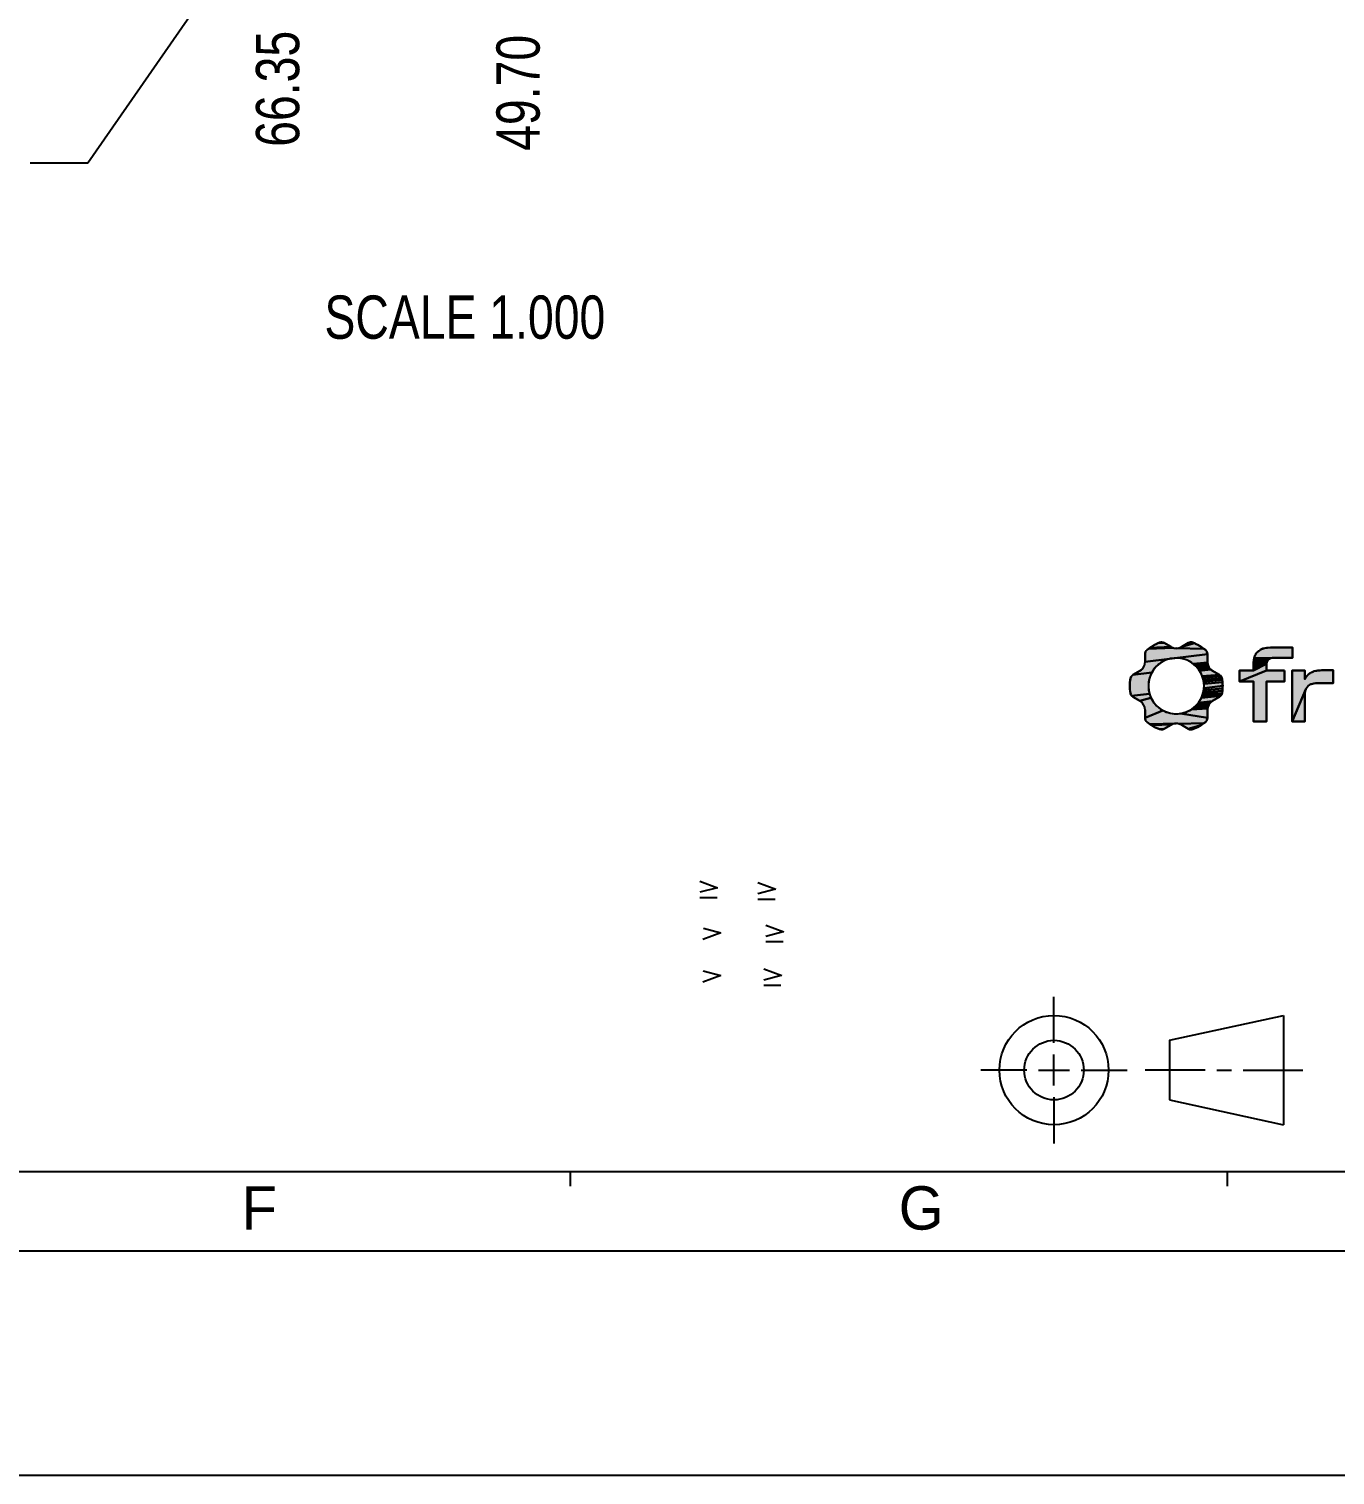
# Model space of a CAD drawing. Header units: millimetres. Extents: x 0 to 420, y 0 to 297.
# Drawn here: x 259 to 349.5, y 0 to 100.2 of the extents above; entities that cross this region are included whole.
import ezdxf

# ---------------------------------------------------------------- set-up
doc = ezdxf.new("R2010")
doc.units = ezdxf.units.MM
doc.header["$LTSCALE"] = 23.1
doc.layers.get('0').update_dxf_attribs({"linetype": 'CONTINUOUS'})
doc.layers.add('DETAIL', color=7, linetype='CONTINUOUS')
doc.styles.get("Standard").update_dxf_attribs({"font": 'txt', "width": 0.8})
doc.styles.add('TEXTSTYLE_2', font='txt')
doc.dimstyles.new('DIMSTYLE_3', dxfattribs={"dimtxt": 3, "dimasz": 2.1, "dimexe": 2, "dimexo": 1, "dimgap": 0.75, "dimtad": 0, "dimtih": 1, "dimtoh": 1, "dimzin": 0, "dimdsep": 46, "dimtxsty": 'STANDARD', "dimblk": '_FILLED', "dimblk1": '_FILLED', "dimblk2": '_FILLED', "dimcen": 0.09, "dimazin": 0, "dimtp": 0.01, "dimtm": 0.01, "dimtfac": 1, "dimtofl": 0, "dimtmove": 0, "dimatfit": 3, "dimldrblk": '_FILLED', "dimfxl": 1, "dimtolj": 1, "dimtzin": 0, "dimarcsym": 0})
doc.dimstyles.get("Standard").update_dxf_attribs({"dimtxt": 3, "dimasz": 2.1, "dimexe": 2, "dimexo": 1, "dimtad": 1, "dimzin": 0, "dimdsep": 46, "dimtxsty": 'STANDARD', "dimblk": '_FILLED', "dimblk1": '_FILLED', "dimblk2": '_FILLED', "dimcen": 0.09, "dimazin": 0, "dimtol": 1, "dimtp": 0.01, "dimtm": 0.01, "dimtfac": 1, "dimtofl": 0, "dimtmove": 0, "dimatfit": 3, "dimldrblk": '_FILLED', "dimfxl": 1, "dimtolj": 1, "dimtzin": 0, "dimarcsym": 0})

# ---------------------------------------------------------------- blocks, each defined once
blk = doc.blocks.new('SYM301_BL0', base_point=(310.53, 34.5))
at = {"color": 2, "linetype": 'CONTINUOUS'}
for p, q in [((309.91, 35.07), (311.15, 34.61)), ((311.12, 34.61), (309.91, 34.29)), ((309.91, 33.93), (311.1, 33.93))]:
    blk.add_line(p, q, dxfattribs=at)
blk = doc.blocks.new('SYM301_BL1', base_point=(310.67, 37.51))
at = {"color": 2, "linetype": 'CONTINUOUS'}
for p, q in [((310.05, 38.08), (311.29, 37.62)), ((311.26, 37.62), (310.05, 37.3)), ((310.05, 36.94), (311.24, 36.94))]:
    blk.add_line(p, q, dxfattribs=at)
blk = doc.blocks.new('SYM301_BL2', base_point=(310.12, 40.46))
at = {"color": 2, "linetype": 'CONTINUOUS'}
for p, q in [((309.5, 41.03), (310.74, 40.57)), ((310.72, 40.57), (309.5, 40.25)), ((309.5, 39.89), (310.7, 39.89))]:
    blk.add_line(p, q, dxfattribs=at)
blk = doc.blocks.new('SYM001_BL3', base_point=(306.31, 34.52))
at = {"color": 2, "linetype": 'CONTINUOUS'}
for p, q in [((306.93, 34.59), (305.69, 34.13)), ((305.71, 34.91), (306.93, 34.59))]:
    blk.add_line(p, q, dxfattribs=at)
blk = doc.blocks.new('SYM001_BL4', base_point=(306.31, 37.48))
at = {"color": 2, "linetype": 'CONTINUOUS'}
for p, q in [((306.93, 37.56), (305.69, 37.09)), ((305.72, 37.87), (306.93, 37.56))]:
    blk.add_line(p, q, dxfattribs=at)
blk = doc.blocks.new('SYM301_BL5', base_point=(306.09, 40.56))
at = {"color": 2, "linetype": 'CONTINUOUS'}
for p, q in [((305.47, 41.13), (306.71, 40.67)), ((306.69, 40.67), (305.47, 40.36)), ((305.47, 39.99), (306.67, 39.99))]:
    blk.add_line(p, q, dxfattribs=at)
blk = doc.blocks.new('*D36')
at = {"color": 2, "linetype": 'CONTINUOUS'}
blk.add_line((295.14, 125.98), (295.14, 101.24), dxfattribs=at)
at = {"color": 2, "linetype": 'CONTINUOUS', "insert": (291.39, 99.74), "char_height": 3, "width": 12, "attachment_point": 3, "rotation": 90, "line_spacing_factor": 0.9}
blk.add_mtext('49.70', dxfattribs=at)
blk = doc.blocks.new('_FILLED')
at = {"color": 0, "linetype": 'BYBLOCK'}
blk.add_solid([(0, 0), (-1, 0.167), (-1, -0.167)], dxfattribs=at)
blk = doc.blocks.new('*D37')
at = {"color": 2, "linetype": 'CONTINUOUS'}
blk.add_line((278.49, 125.98), (278.49, 101.52), dxfattribs=at)
at = {"color": 2, "linetype": 'CONTINUOUS', "insert": (274.74, 100.02), "char_height": 3, "width": 12, "attachment_point": 3, "rotation": 90, "line_spacing_factor": 0.9}
blk.add_mtext('66.35', dxfattribs=at)
blk = doc.blocks.new('*D67')
at = {"color": 2, "linetype": 'CONTINUOUS'}
blk.add_line((242.14, 132.13), (242.14, 113.48), dxfattribs=at)
at = {"color": 2, "linetype": 'CONTINUOUS', "insert": (238.39, 111.98), "char_height": 3, "width": 14.4, "attachment_point": 3, "rotation": 90, "line_spacing_factor": 0.9}
blk.add_mtext('102.70', dxfattribs=at)
blk = doc.blocks.new('*D68')
at = {"color": 2, "linetype": 'CONTINUOUS'}
blk.add_line((327.64, 123.13), (327.64, 111.31), dxfattribs=at)
at = {"color": 2, "linetype": 'CONTINUOUS', "insert": (323.89, 109.81), "char_height": 3, "width": 12, "attachment_point": 3, "rotation": 90, "line_spacing_factor": 0.9}
blk.add_mtext('17.20', dxfattribs=at)

msp = doc.modelspace()

# ---------------------------------------------------------------- hatches: boundary and pattern name
at = {"linetype": 'CONTINUOUS'}
for points in [[(338.469, 57.256), (340.391, 57.227), (340.49, 57.15), (340.507, 57.136), (340.523, 57.12), (340.538, 57.104), (340.552, 57.087), (340.565, 57.069), (340.576, 57.051), (340.587, 57.032), (340.596, 57.012), (340.605, 56.992), (340.612, 56.971), (340.618, 56.95), (340.622, 56.928), (340.626, 56.906), (340.628, 56.884), (340.628, 56.862), (338.183, 56.561), (336.309, 56.313), (336.309, 56.862), (336.31, 56.884), (336.312, 56.906), (336.315, 56.928), (336.32, 56.95), (336.326, 56.971), (336.333, 56.992), (336.341, 57.012), (336.351, 57.032), (336.361, 57.051), (336.373, 57.069), (336.386, 57.087), (336.4, 57.104), (336.415, 57.12), (336.431, 57.136), (336.448, 57.15), (336.546, 57.227), (338.239, 57.293), (338.284, 57.28), (338.33, 57.269), (338.376, 57.262), (338.422, 57.257)], [(338.195, 57.31), (338.239, 57.293), (336.546, 57.227), (336.648, 57.3), (338.109, 57.352), (338.151, 57.33)], [(337.633, 57.627), (338.109, 57.352), (336.648, 57.3), (336.752, 57.369), (336.859, 57.433), (336.969, 57.494), (337.081, 57.551), (337.196, 57.603), (337.593, 57.647), (337.613, 57.637)], [(337.421, 57.675), (337.443, 57.676), (337.465, 57.676), (337.487, 57.674), (337.508, 57.671), (337.53, 57.667), (337.551, 57.661), (337.572, 57.655), (337.593, 57.647), (337.196, 57.603), (337.313, 57.651), (337.334, 57.658), (337.355, 57.664), (337.377, 57.669), (337.399, 57.673)], [(340.186, 57.369), (340.29, 57.3), (340.391, 57.227), (338.469, 57.256), (338.515, 57.257), (338.562, 57.262), (338.608, 57.269), (338.653, 57.28), (338.699, 57.293), (338.743, 57.31), (338.786, 57.33), (338.829, 57.352), (339.742, 57.603), (339.857, 57.551), (339.969, 57.494), (340.079, 57.433)], [(339.495, 57.676), (339.517, 57.675), (339.539, 57.673), (339.56, 57.669), (339.582, 57.664), (339.603, 57.658), (339.625, 57.651), (339.742, 57.603), (338.829, 57.352), (339.305, 57.627), (339.324, 57.637), (339.345, 57.647), (339.365, 57.655), (339.386, 57.661), (339.408, 57.667), (339.429, 57.671), (339.451, 57.674), (339.473, 57.676)], [(344.892, 57.308), (344.998, 57.31), (346.514, 57.31), (346.514, 56.601), (345.269, 56.601), (343.861, 56.569), (343.882, 56.646), (343.908, 56.718), (343.939, 56.787), (343.974, 56.853), (344.015, 56.914), (344.06, 56.971), (344.111, 57.023), (344.166, 57.072), (344.226, 57.116), (344.292, 57.156), (344.362, 57.192), (344.437, 57.223), (344.518, 57.249), (344.604, 57.271), (344.694, 57.288), (344.79, 57.3)], [(337.533, 56.341), (337.417, 56.271), (337.307, 56.193), (337.202, 56.108), (337.103, 56.016), (337.011, 55.918), (336.926, 55.813), (336.849, 55.702), (336.779, 55.586), (335.474, 55.415), (335.949, 55.69), (335.988, 55.713), (336.024, 55.739), (336.059, 55.767), (336.091, 55.797), (336.122, 55.829), (336.151, 55.862), (336.177, 55.898), (336.201, 55.934), (336.223, 55.972), (336.243, 56.011), (336.26, 56.052), (336.275, 56.093), (336.287, 56.136), (336.297, 56.179), (336.304, 56.223), (336.308, 56.268), (336.309, 56.313), (338.183, 56.561), (338.045, 56.535), (337.911, 56.5), (337.781, 56.456), (337.655, 56.402)], [(338.469, 56.582), (338.325, 56.577), (338.183, 56.561), (340.628, 56.862), (340.628, 56.313), (340.63, 56.268), (339.631, 56.193), (339.52, 56.271), (339.404, 56.341), (339.283, 56.402), (339.157, 56.456), (339.027, 56.5), (338.892, 56.535), (338.754, 56.561), (338.613, 56.577)], [(340.634, 56.223), (340.641, 56.179), (339.736, 56.108), (339.631, 56.193), (340.63, 56.268)], [(340.65, 56.136), (340.663, 56.093), (339.834, 56.016), (339.736, 56.108), (340.641, 56.179)], [(340.677, 56.052), (340.694, 56.011), (339.926, 55.918), (339.834, 56.016), (340.663, 56.093)], [(344.713, 56.052), (344.713, 55.711), (342.857, 54.96), (342.857, 55.711), (343.823, 55.711), (344.722, 56.188), (344.717, 56.144), (344.714, 56.099)], [(344.765, 56.34), (344.751, 56.305), (343.823, 56.225), (343.825, 56.317), (344.8, 56.404), (344.782, 56.373)], [(344.73, 56.229), (344.722, 56.188), (343.823, 55.711), (343.823, 56.225), (344.751, 56.305), (344.739, 56.268)], [(344.821, 56.433), (344.8, 56.404), (343.825, 56.317), (343.832, 56.404), (344.871, 56.484), (344.845, 56.459)], [(344.899, 56.506), (344.871, 56.484), (343.832, 56.404), (343.844, 56.488), (344.999, 56.558), (344.963, 56.543), (344.93, 56.525)], [(345.037, 56.571), (344.999, 56.558), (343.844, 56.488), (343.861, 56.569), (345.269, 56.601), (345.217, 56.6), (345.168, 56.596), (345.122, 56.59), (345.078, 56.582)], [(336.717, 55.465), (336.664, 55.339), (336.619, 55.208), (336.584, 55.074), (336.558, 54.936), (336.543, 54.795), (336.538, 54.65), (336.543, 54.506), (336.558, 54.365), (336.584, 54.227), (336.619, 54.093), (335.373, 53.971), (335.36, 53.989), (335.347, 54.007), (335.336, 54.026), (335.326, 54.045), (335.317, 54.065), (335.309, 54.086), (335.302, 54.107), (335.297, 54.129), (335.293, 54.151), (335.281, 54.232), (335.272, 54.315), (335.264, 54.398), (335.259, 54.481), (335.255, 54.566), (335.254, 54.65), (335.255, 54.735), (335.259, 54.819), (335.264, 54.903), (335.272, 54.986), (335.281, 55.069), (335.293, 55.151), (335.297, 55.173), (335.302, 55.194), (335.309, 55.215), (335.317, 55.236), (335.326, 55.256), (335.336, 55.275), (335.347, 55.294), (335.36, 55.312), (335.373, 55.329), (335.388, 55.346), (335.403, 55.362), (335.419, 55.376), (335.437, 55.39), (335.455, 55.403), (335.474, 55.415), (336.779, 55.586)], [(340.736, 55.934), (340.76, 55.898), (340.011, 55.813), (339.926, 55.918), (340.694, 56.011), (340.714, 55.972)], [(340.815, 55.829), (340.846, 55.797), (340.089, 55.702), (340.011, 55.813), (340.76, 55.898), (340.787, 55.862)], [(340.95, 55.713), (340.988, 55.69), (341.464, 55.415), (340.274, 55.339), (340.22, 55.465), (340.159, 55.586), (340.089, 55.702), (340.846, 55.797), (340.879, 55.767), (340.913, 55.739)], [(341.55, 55.346), (341.565, 55.329), (340.318, 55.208), (340.274, 55.339), (341.464, 55.415), (341.483, 55.403), (341.501, 55.39), (341.518, 55.376), (341.535, 55.362)], [(341.628, 55.215), (341.635, 55.194), (340.353, 55.074), (340.318, 55.208), (341.565, 55.329), (341.578, 55.312), (341.59, 55.294), (341.601, 55.275), (341.612, 55.256), (341.621, 55.236)], [(341.644, 55.151), (341.656, 55.069), (340.379, 54.936), (340.353, 55.074), (341.635, 55.194), (341.64, 55.173)], [(345.971, 55.711), (345.971, 54.96), (344.713, 54.96), (344.713, 52.193), (343.823, 52.193), (343.823, 54.96), (342.857, 54.96), (344.713, 55.711)], [(348.426, 55.73), (348.517, 55.732), (349.337, 55.732), (349.337, 54.849), (348.399, 54.849), (348.307, 54.848), (348.221, 54.844), (348.139, 54.837), (348.062, 54.828), (347.99, 54.816), (347.922, 54.801), (347.859, 54.784), (347.8, 54.764), (347.745, 54.741), (347.695, 54.715), (347.649, 54.686), (347.606, 54.654), (347.564, 54.617), (347.527, 54.575), (347.494, 54.531), (347.466, 54.482), (347.442, 54.43), (346.494, 52.193), (346.494, 55.711), (347.377, 55.711), (347.377, 55.12), (347.397, 55.163), (347.423, 55.21), (347.455, 55.261), (347.494, 55.314), (347.54, 55.368), (347.593, 55.423), (347.638, 55.463), (347.689, 55.502), (347.744, 55.539), (347.805, 55.575), (347.872, 55.608), (347.944, 55.638), (348.023, 55.665), (348.108, 55.688), (348.181, 55.703), (348.258, 55.715), (348.34, 55.724)], [(336.619, 54.093), (336.664, 53.962), (336.717, 53.836), (335.949, 53.612), (335.474, 53.886), (335.455, 53.898), (335.437, 53.911), (335.419, 53.924), (335.403, 53.939), (335.388, 53.955), (335.373, 53.971)], [(341.565, 53.971), (341.55, 53.955), (340.22, 53.836), (340.274, 53.962), (341.628, 54.086), (341.621, 54.065), (341.612, 54.045), (341.601, 54.026), (341.59, 54.007), (341.578, 53.989)], [(341.635, 54.107), (341.628, 54.086), (340.274, 53.962), (340.318, 54.093), (341.644, 54.151), (341.64, 54.129)], [(341.656, 54.232), (341.644, 54.151), (340.318, 54.093), (340.353, 54.227), (341.666, 54.315)], [(341.674, 54.398), (341.666, 54.315), (340.353, 54.227), (340.379, 54.365), (341.679, 54.481)], [(341.666, 54.986), (341.674, 54.903), (340.395, 54.795), (340.379, 54.936), (341.656, 55.069)], [(341.682, 54.566), (341.679, 54.481), (340.379, 54.365), (340.395, 54.506), (341.684, 54.65)], [(341.679, 54.819), (341.682, 54.735), (341.684, 54.65), (340.395, 54.506), (340.4, 54.65), (340.395, 54.795), (341.674, 54.903)], [(347.377, 54.042), (347.377, 52.193), (346.494, 52.193), (347.442, 54.43), (347.421, 54.375), (347.405, 54.316), (347.393, 54.253), (347.384, 54.187), (347.379, 54.116)], [(336.779, 53.715), (336.849, 53.599), (336.926, 53.488), (337.011, 53.383), (337.103, 53.285), (337.202, 53.193), (337.307, 53.108), (337.417, 53.03), (337.533, 52.96), (336.309, 52.439), (336.309, 52.988), (336.308, 53.036), (336.303, 53.083), (336.295, 53.13), (336.284, 53.176), (336.27, 53.221), (336.254, 53.264), (336.235, 53.307), (336.213, 53.348), (336.188, 53.388), (336.161, 53.425), (336.131, 53.462), (336.099, 53.496), (336.065, 53.528), (336.029, 53.558), (335.99, 53.586), (335.949, 53.612), (336.717, 53.836)], [(340.63, 53.036), (340.628, 52.988), (340.628, 52.439), (338.754, 52.74), (338.892, 52.766), (339.027, 52.801), (339.157, 52.845), (339.283, 52.899), (339.404, 52.96), (339.52, 53.03), (340.635, 53.083)], [(340.642, 53.13), (340.635, 53.083), (339.52, 53.03), (339.631, 53.108), (340.653, 53.176)], [(340.667, 53.221), (340.653, 53.176), (339.631, 53.108), (339.736, 53.193), (340.683, 53.264)], [(340.703, 53.307), (340.683, 53.264), (339.736, 53.193), (339.834, 53.285), (340.725, 53.348)], [(340.749, 53.388), (340.725, 53.348), (339.834, 53.285), (339.926, 53.383), (340.806, 53.462), (340.776, 53.425)], [(340.838, 53.496), (340.806, 53.462), (339.926, 53.383), (340.011, 53.488), (340.948, 53.586), (340.909, 53.558), (340.872, 53.528)], [(341.464, 53.886), (340.988, 53.612), (340.948, 53.586), (340.011, 53.488), (340.089, 53.599), (340.159, 53.715), (340.22, 53.836), (341.55, 53.955), (341.535, 53.939), (341.518, 53.924), (341.501, 53.911), (341.483, 53.898)], [(338.469, 52.719), (338.613, 52.724), (338.754, 52.74), (340.628, 52.439), (340.628, 52.417), (340.626, 52.395), (340.622, 52.373), (340.618, 52.351), (340.612, 52.33), (340.605, 52.309), (340.596, 52.289), (340.587, 52.269), (340.576, 52.25), (340.565, 52.232), (340.552, 52.214), (340.538, 52.197), (340.523, 52.181), (340.507, 52.165), (340.49, 52.151), (340.391, 52.074), (338.608, 52.032), (338.562, 52.039), (338.515, 52.044), (338.469, 52.045), (336.648, 52.001), (336.546, 52.074), (336.448, 52.151), (336.431, 52.165), (336.415, 52.181), (336.4, 52.197), (336.386, 52.214), (336.373, 52.232), (336.361, 52.25), (336.351, 52.269), (336.341, 52.289), (336.333, 52.309), (336.326, 52.33), (336.32, 52.351), (336.315, 52.373), (336.312, 52.395), (336.31, 52.417), (336.309, 52.439), (337.533, 52.96), (337.655, 52.899), (337.781, 52.845), (337.911, 52.801), (338.045, 52.766), (338.183, 52.74), (338.325, 52.724)], [(338.239, 52.008), (338.195, 51.991), (336.752, 51.932), (336.648, 52.001), (338.469, 52.045), (338.422, 52.044), (338.376, 52.039), (338.33, 52.032), (338.284, 52.021)], [(338.109, 51.949), (337.633, 51.674), (337.313, 51.65), (337.196, 51.698), (337.081, 51.75), (336.969, 51.807), (336.859, 51.867), (336.752, 51.932), (338.195, 51.991), (338.151, 51.972)], [(337.593, 51.654), (337.572, 51.646), (337.551, 51.639), (337.53, 51.634), (337.508, 51.63), (337.487, 51.627), (337.465, 51.625), (337.443, 51.625), (337.421, 51.626), (337.399, 51.628), (337.377, 51.632), (337.355, 51.636), (337.334, 51.643), (337.313, 51.65), (337.633, 51.674), (337.613, 51.663)], [(338.608, 52.032), (340.391, 52.074), (340.29, 52.001), (340.186, 51.932), (339.305, 51.674), (338.829, 51.949), (338.786, 51.972), (338.743, 51.991), (338.699, 52.008), (338.653, 52.021)], [(339.742, 51.698), (339.625, 51.65), (339.603, 51.643), (339.582, 51.636), (339.56, 51.632), (339.539, 51.628), (339.517, 51.626), (339.495, 51.625), (339.473, 51.625), (339.451, 51.627), (339.429, 51.63), (339.408, 51.634), (339.386, 51.639), (339.365, 51.646), (339.345, 51.654), (339.324, 51.663), (339.305, 51.674), (340.186, 51.932), (340.079, 51.867), (339.969, 51.807), (339.857, 51.75)]]:
    msp.add_hatch(color=7, dxfattribs=at).paths.add_polyline_path(points)

# ---------------------------------------------------------------- linework, layer by layer
at = {"color": 7, "linetype": 'CONTINUOUS'}
for p, q in [((338.109, 57.352), (337.633, 57.627)), ((339.305, 57.627), (338.829, 57.352)), ((346.514, 57.31), (344.998, 57.31)), ((346.514, 56.601), (346.514, 57.31)), ((336.309, 56.862), (336.309, 56.313)), ((340.628, 56.313), (340.628, 56.862)), ((343.823, 56.225), (343.823, 55.711)), ((345.269, 56.601), (346.514, 56.601)), ((335.949, 55.69), (335.474, 55.415)), ((341.464, 55.415), (340.988, 55.69)), ((343.823, 55.711), (342.857, 55.711)), ((342.857, 55.711), (342.857, 54.96)), ((344.713, 55.711), (344.713, 56.052)), ((345.971, 55.711), (344.713, 55.711)), ((345.971, 54.96), (345.971, 55.711)), ((347.377, 55.711), (346.494, 55.711)), ((346.494, 55.711), (346.494, 52.193)), ((347.377, 55.12), (347.377, 55.711)), ((349.337, 55.732), (348.517, 55.732)), ((349.337, 54.849), (349.337, 55.732)), ((342.857, 54.96), (343.823, 54.96)), ((343.823, 54.96), (343.823, 52.193)), ((344.713, 54.96), (345.971, 54.96)), ((344.713, 52.193), (344.713, 54.96)), ((348.399, 54.849), (349.337, 54.849)), ((335.474, 53.886), (335.949, 53.612)), ((340.988, 53.612), (341.464, 53.886)), ((347.377, 52.193), (347.377, 54.042)), ((336.309, 52.988), (336.309, 52.439)), ((340.628, 52.439), (340.628, 52.988)), ((343.823, 52.193), (344.713, 52.193)), ((346.494, 52.193), (347.377, 52.193)), ((337.633, 51.674), (338.109, 51.949)), ((338.829, 51.949), (339.305, 51.674)), ((330.004, 29.928), (330.004, 33.12)), ((338.01, 30.108), (345.89, 31.828)), ((345.89, 31.828), (345.89, 24.266)), ((338.01, 30.108), (338.01, 25.986)), ((330.004, 26.977), (330.004, 29.117)), ((328.122, 28.047), (324.931, 28.047)), ((328.934, 28.047), (331.073, 28.047)), ((331.885, 28.047), (335.077, 28.047)), ((340.473, 28.047), (336.327, 28.047)), ((341.27, 28.047), (342.299, 28.047)), ((343.097, 28.047), (347.242, 28.047)), ((330.004, 26.166), (330.004, 22.974)), ((338.01, 25.986), (345.89, 24.266)), ((0, 0), (420, 0))]:
    msp.add_line(p, q, dxfattribs=at)
at = {"color": 4, "linetype": 'CONTINUOUS'}
for p, q in [((396, 21), (23.5, 21)), ((296.5, 21), (296.5, 20)), ((342, 21), (342, 20)), ((401, 15.5), (19, 15.5))]:
    msp.add_line(p, q, dxfattribs=at)
at = {"color": 7, "linetype": 'CONTINUOUS'}
for points in [[(338.469, 57.256), (340.391, 57.227), (340.49, 57.15), (340.507, 57.136), (340.523, 57.12), (340.538, 57.104), (340.552, 57.087), (340.565, 57.069), (340.576, 57.051), (340.587, 57.032), (340.596, 57.012), (340.605, 56.992), (340.612, 56.971), (340.618, 56.95), (340.622, 56.928), (340.626, 56.906), (340.628, 56.884), (340.628, 56.862), (338.183, 56.561), (336.309, 56.313), (336.309, 56.862), (336.31, 56.884), (336.312, 56.906), (336.315, 56.928), (336.32, 56.95), (336.326, 56.971), (336.333, 56.992), (336.341, 57.012), (336.351, 57.032), (336.361, 57.051), (336.373, 57.069), (336.386, 57.087), (336.4, 57.104), (336.415, 57.12), (336.431, 57.136), (336.448, 57.15), (336.546, 57.227), (338.239, 57.293), (338.284, 57.28), (338.33, 57.269), (338.376, 57.262), (338.422, 57.257), (338.469, 57.256)], [(338.195, 57.31), (338.239, 57.293), (336.546, 57.227), (336.648, 57.3), (338.109, 57.352), (338.151, 57.33), (338.195, 57.31)], [(337.633, 57.627), (338.109, 57.352), (336.648, 57.3), (336.752, 57.369), (336.859, 57.433), (336.969, 57.494), (337.081, 57.551), (337.196, 57.603), (337.593, 57.647), (337.613, 57.637), (337.633, 57.627)], [(337.421, 57.675), (337.443, 57.676), (337.465, 57.676), (337.487, 57.674), (337.508, 57.671), (337.53, 57.667), (337.551, 57.661), (337.572, 57.655), (337.593, 57.647), (337.196, 57.603), (337.313, 57.651), (337.334, 57.658), (337.355, 57.664), (337.377, 57.669), (337.399, 57.673), (337.421, 57.675)], [(340.186, 57.369), (340.29, 57.3), (340.391, 57.227), (338.469, 57.256), (338.515, 57.257), (338.562, 57.262), (338.608, 57.269), (338.653, 57.28), (338.699, 57.293), (338.743, 57.31), (338.786, 57.33), (338.829, 57.352), (339.742, 57.603), (339.857, 57.551), (339.969, 57.494), (340.079, 57.433), (340.186, 57.369)], [(339.495, 57.676), (339.517, 57.675), (339.539, 57.673), (339.56, 57.669), (339.582, 57.664), (339.603, 57.658), (339.625, 57.651), (339.742, 57.603), (338.829, 57.352), (339.305, 57.627), (339.324, 57.637), (339.345, 57.647), (339.365, 57.655), (339.386, 57.661), (339.408, 57.667), (339.429, 57.671), (339.451, 57.674), (339.473, 57.676), (339.495, 57.676)], [(344.892, 57.308), (344.998, 57.31), (346.514, 57.31), (346.514, 56.601), (345.269, 56.601), (343.861, 56.569), (343.882, 56.646), (343.908, 56.718), (343.939, 56.787), (343.974, 56.853), (344.015, 56.914), (344.06, 56.971), (344.111, 57.023), (344.166, 57.072), (344.226, 57.116), (344.292, 57.156), (344.362, 57.192), (344.437, 57.223), (344.518, 57.249), (344.604, 57.271), (344.694, 57.288), (344.79, 57.3), (344.892, 57.308)], [(337.533, 56.341), (337.417, 56.271), (337.307, 56.193), (337.202, 56.108), (337.103, 56.016), (337.011, 55.918), (336.926, 55.813), (336.849, 55.702), (336.779, 55.586), (335.474, 55.415), (335.949, 55.69), (335.988, 55.713), (336.024, 55.739), (336.059, 55.767), (336.091, 55.797), (336.122, 55.829), (336.151, 55.862), (336.177, 55.898), (336.201, 55.934), (336.223, 55.972), (336.243, 56.011), (336.26, 56.052), (336.275, 56.093), (336.287, 56.136), (336.297, 56.179), (336.304, 56.223), (336.308, 56.268), (336.309, 56.313), (338.183, 56.561), (338.045, 56.535), (337.911, 56.5), (337.781, 56.456), (337.655, 56.402), (337.533, 56.341)], [(338.469, 56.582), (338.325, 56.577), (338.183, 56.561), (340.628, 56.862), (340.628, 56.313), (340.63, 56.268), (339.631, 56.193), (339.52, 56.271), (339.404, 56.341), (339.283, 56.402), (339.157, 56.456), (339.027, 56.5), (338.892, 56.535), (338.754, 56.561), (338.613, 56.577), (338.469, 56.582)], [(340.634, 56.223), (340.641, 56.179), (339.736, 56.108), (339.631, 56.193), (340.63, 56.268), (340.634, 56.223)], [(340.65, 56.136), (340.663, 56.093), (339.834, 56.016), (339.736, 56.108), (340.641, 56.179), (340.65, 56.136)], [(340.677, 56.052), (340.694, 56.011), (339.926, 55.918), (339.834, 56.016), (340.663, 56.093), (340.677, 56.052)], [(344.713, 56.052), (344.713, 55.711), (342.857, 54.96), (342.857, 55.711), (343.823, 55.711), (344.722, 56.188), (344.717, 56.144), (344.714, 56.099), (344.713, 56.052)], [(344.765, 56.34), (344.751, 56.305), (343.823, 56.225), (343.825, 56.317), (344.8, 56.404), (344.782, 56.373), (344.765, 56.34)], [(344.73, 56.229), (344.722, 56.188), (343.823, 55.711), (343.823, 56.225), (344.751, 56.305), (344.739, 56.268), (344.73, 56.229)], [(344.821, 56.433), (344.8, 56.404), (343.825, 56.317), (343.832, 56.404), (344.871, 56.484), (344.845, 56.459), (344.821, 56.433)], [(344.899, 56.506), (344.871, 56.484), (343.832, 56.404), (343.844, 56.488), (344.999, 56.558), (344.963, 56.543), (344.93, 56.525), (344.899, 56.506)], [(345.037, 56.571), (344.999, 56.558), (343.844, 56.488), (343.861, 56.569), (345.269, 56.601), (345.217, 56.6), (345.168, 56.596), (345.122, 56.59), (345.078, 56.582), (345.037, 56.571)], [(336.717, 55.465), (336.664, 55.339), (336.619, 55.208), (336.584, 55.074), (336.558, 54.936), (336.543, 54.795), (336.538, 54.65), (336.543, 54.506), (336.558, 54.365), (336.584, 54.227), (336.619, 54.093), (335.373, 53.971), (335.36, 53.989), (335.347, 54.007), (335.336, 54.026), (335.326, 54.045), (335.317, 54.065), (335.309, 54.086), (335.302, 54.107), (335.297, 54.129), (335.293, 54.151), (335.281, 54.232), (335.272, 54.315), (335.264, 54.398), (335.259, 54.481), (335.255, 54.566), (335.254, 54.65), (335.255, 54.735), (335.259, 54.819), (335.264, 54.903), (335.272, 54.986), (335.281, 55.069), (335.293, 55.151), (335.297, 55.173), (335.302, 55.194), (335.309, 55.215), (335.317, 55.236), (335.326, 55.256), (335.336, 55.275), (335.347, 55.294), (335.36, 55.312), (335.373, 55.329), (335.388, 55.346), (335.403, 55.362), (335.419, 55.376), (335.437, 55.39), (335.455, 55.403), (335.474, 55.415), (336.779, 55.586), (336.717, 55.465)], [(340.736, 55.934), (340.76, 55.898), (340.011, 55.813), (339.926, 55.918), (340.694, 56.011), (340.714, 55.972), (340.736, 55.934)], [(340.815, 55.829), (340.846, 55.797), (340.089, 55.702), (340.011, 55.813), (340.76, 55.898), (340.787, 55.862), (340.815, 55.829)], [(340.95, 55.713), (340.988, 55.69), (341.464, 55.415), (340.274, 55.339), (340.22, 55.465), (340.159, 55.586), (340.089, 55.702), (340.846, 55.797), (340.879, 55.767), (340.913, 55.739), (340.95, 55.713)], [(341.55, 55.346), (341.565, 55.329), (340.318, 55.208), (340.274, 55.339), (341.464, 55.415), (341.483, 55.403), (341.501, 55.39), (341.518, 55.376), (341.535, 55.362), (341.55, 55.346)], [(341.628, 55.215), (341.635, 55.194), (340.353, 55.074), (340.318, 55.208), (341.565, 55.329), (341.578, 55.312), (341.59, 55.294), (341.601, 55.275), (341.612, 55.256), (341.621, 55.236), (341.628, 55.215)], [(341.644, 55.151), (341.656, 55.069), (340.379, 54.936), (340.353, 55.074), (341.635, 55.194), (341.64, 55.173), (341.644, 55.151)], [(345.971, 55.711), (345.971, 54.96), (344.713, 54.96), (344.713, 52.193), (343.823, 52.193), (343.823, 54.96), (342.857, 54.96), (344.713, 55.711), (345.971, 55.711)], [(348.426, 55.73), (348.517, 55.732), (349.337, 55.732), (349.337, 54.849), (348.399, 54.849), (348.307, 54.848), (348.221, 54.844), (348.139, 54.837), (348.062, 54.828), (347.99, 54.816), (347.922, 54.801), (347.859, 54.784), (347.8, 54.764), (347.745, 54.741), (347.695, 54.715), (347.649, 54.686), (347.606, 54.654), (347.564, 54.617), (347.527, 54.575), (347.494, 54.531), (347.466, 54.482), (347.442, 54.43), (346.494, 52.193), (346.494, 55.711), (347.377, 55.711), (347.377, 55.12), (347.397, 55.163), (347.423, 55.21), (347.455, 55.261), (347.494, 55.314), (347.54, 55.368), (347.593, 55.423), (347.638, 55.463), (347.689, 55.502), (347.744, 55.539), (347.805, 55.575), (347.872, 55.608), (347.944, 55.638), (348.023, 55.665), (348.108, 55.688), (348.181, 55.703), (348.258, 55.715), (348.34, 55.724), (348.426, 55.73)], [(336.619, 54.093), (336.664, 53.962), (336.717, 53.836), (335.949, 53.612), (335.474, 53.886), (335.455, 53.898), (335.437, 53.911), (335.419, 53.924), (335.403, 53.939), (335.388, 53.955), (335.373, 53.971), (336.619, 54.093)], [(341.565, 53.971), (341.55, 53.955), (340.22, 53.836), (340.274, 53.962), (341.628, 54.086), (341.621, 54.065), (341.612, 54.045), (341.601, 54.026), (341.59, 54.007), (341.578, 53.989), (341.565, 53.971)], [(341.635, 54.107), (341.628, 54.086), (340.274, 53.962), (340.318, 54.093), (341.644, 54.151), (341.64, 54.129), (341.635, 54.107)], [(341.656, 54.232), (341.644, 54.151), (340.318, 54.093), (340.353, 54.227), (341.666, 54.315), (341.656, 54.232)], [(341.674, 54.398), (341.666, 54.315), (340.353, 54.227), (340.379, 54.365), (341.679, 54.481), (341.674, 54.398)], [(341.666, 54.986), (341.674, 54.903), (340.395, 54.795), (340.379, 54.936), (341.656, 55.069), (341.666, 54.986)], [(341.682, 54.566), (341.679, 54.481), (340.379, 54.365), (340.395, 54.506), (341.684, 54.65), (341.682, 54.566)], [(341.679, 54.819), (341.682, 54.735), (341.684, 54.65), (340.395, 54.506), (340.4, 54.65), (340.395, 54.795), (341.674, 54.903), (341.679, 54.819)], [(347.377, 54.042), (347.377, 52.193), (346.494, 52.193), (347.442, 54.43), (347.421, 54.375), (347.405, 54.316), (347.393, 54.253), (347.384, 54.187), (347.379, 54.116), (347.377, 54.042)], [(336.779, 53.715), (336.849, 53.599), (336.926, 53.488), (337.011, 53.383), (337.103, 53.285), (337.202, 53.193), (337.307, 53.108), (337.417, 53.03), (337.533, 52.96), (336.309, 52.439), (336.309, 52.988), (336.308, 53.036), (336.303, 53.083), (336.295, 53.13), (336.284, 53.176), (336.27, 53.221), (336.254, 53.264), (336.235, 53.307), (336.213, 53.348), (336.188, 53.388), (336.161, 53.425), (336.131, 53.462), (336.099, 53.496), (336.065, 53.528), (336.029, 53.558), (335.99, 53.586), (335.949, 53.612), (336.717, 53.836), (336.779, 53.715)], [(340.63, 53.036), (340.628, 52.988), (340.628, 52.439), (338.754, 52.74), (338.892, 52.766), (339.027, 52.801), (339.157, 52.845), (339.283, 52.899), (339.404, 52.96), (339.52, 53.03), (340.635, 53.083), (340.63, 53.036)], [(340.642, 53.13), (340.635, 53.083), (339.52, 53.03), (339.631, 53.108), (340.653, 53.176), (340.642, 53.13)], [(340.667, 53.221), (340.653, 53.176), (339.631, 53.108), (339.736, 53.193), (340.683, 53.264), (340.667, 53.221)], [(340.703, 53.307), (340.683, 53.264), (339.736, 53.193), (339.834, 53.285), (340.725, 53.348), (340.703, 53.307)], [(340.749, 53.388), (340.725, 53.348), (339.834, 53.285), (339.926, 53.383), (340.806, 53.462), (340.776, 53.425), (340.749, 53.388)], [(340.838, 53.496), (340.806, 53.462), (339.926, 53.383), (340.011, 53.488), (340.948, 53.586), (340.909, 53.558), (340.872, 53.528), (340.838, 53.496)], [(341.464, 53.886), (340.988, 53.612), (340.948, 53.586), (340.011, 53.488), (340.089, 53.599), (340.159, 53.715), (340.22, 53.836), (341.55, 53.955), (341.535, 53.939), (341.518, 53.924), (341.501, 53.911), (341.483, 53.898), (341.464, 53.886)], [(338.469, 52.719), (338.613, 52.724), (338.754, 52.74), (340.628, 52.439), (340.628, 52.417), (340.626, 52.395), (340.622, 52.373), (340.618, 52.351), (340.612, 52.33), (340.605, 52.309), (340.596, 52.289), (340.587, 52.269), (340.576, 52.25), (340.565, 52.232), (340.552, 52.214), (340.538, 52.197), (340.523, 52.181), (340.507, 52.165), (340.49, 52.151), (340.391, 52.074), (338.608, 52.032), (338.562, 52.039), (338.515, 52.044), (338.469, 52.045), (336.648, 52.001), (336.546, 52.074), (336.448, 52.151), (336.431, 52.165), (336.415, 52.181), (336.4, 52.197), (336.386, 52.214), (336.373, 52.232), (336.361, 52.25), (336.351, 52.269), (336.341, 52.289), (336.333, 52.309), (336.326, 52.33), (336.32, 52.351), (336.315, 52.373), (336.312, 52.395), (336.31, 52.417), (336.309, 52.439), (337.533, 52.96), (337.655, 52.899), (337.781, 52.845), (337.911, 52.801), (338.045, 52.766), (338.183, 52.74), (338.325, 52.724), (338.469, 52.719)], [(338.239, 52.008), (338.195, 51.991), (336.752, 51.932), (336.648, 52.001), (338.469, 52.045), (338.422, 52.044), (338.376, 52.039), (338.33, 52.032), (338.284, 52.021), (338.239, 52.008)], [(338.109, 51.949), (337.633, 51.674), (337.313, 51.65), (337.196, 51.698), (337.081, 51.75), (336.969, 51.807), (336.859, 51.867), (336.752, 51.932), (338.195, 51.991), (338.151, 51.972), (338.109, 51.949)], [(337.593, 51.654), (337.572, 51.646), (337.551, 51.639), (337.53, 51.634), (337.508, 51.63), (337.487, 51.627), (337.465, 51.625), (337.443, 51.625), (337.421, 51.626), (337.399, 51.628), (337.377, 51.632), (337.355, 51.636), (337.334, 51.643), (337.313, 51.65), (337.633, 51.674), (337.613, 51.663), (337.593, 51.654)], [(338.608, 52.032), (340.391, 52.074), (340.29, 52.001), (340.186, 51.932), (339.305, 51.674), (338.829, 51.949), (338.786, 51.972), (338.743, 51.991), (338.699, 52.008), (338.653, 52.021), (338.608, 52.032)], [(339.742, 51.698), (339.625, 51.65), (339.603, 51.643), (339.582, 51.636), (339.56, 51.632), (339.539, 51.628), (339.517, 51.626), (339.495, 51.625), (339.473, 51.625), (339.451, 51.627), (339.429, 51.63), (339.408, 51.634), (339.386, 51.639), (339.365, 51.646), (339.345, 51.654), (339.324, 51.663), (339.305, 51.674), (340.186, 51.932), (340.079, 51.867), (339.969, 51.807), (339.857, 51.75), (339.742, 51.698)]]:
    msp.add_lwpolyline(points, dxfattribs=at)
for radius in [3.781, 2.061]:
    msp.add_circle((330.004, 28.047), radius, dxfattribs=at)
for centre, radius, start, end in [((338.464, 54.664), 3.201, 111.07378, 129.03995), ((338.469, 57.974), 0.719, 239.94499, 300.05501), ((338.471, 54.659), 3.207, 50.98238, 68.92006), ((335.59, 56.313), 0.719, 299.96945, 0.00761), ((338.469, 54.65), 1.932, 90.00576, 179.99424), ((338.469, 54.651), 1.931, 359.99864, 89.99301), ((341.348, 56.313), 0.719, 179.99239, 240.03056), ((338.477, 54.652), 3.222, 171.09821, 180.0254), ((341.278, 55.094), 0.371, 8.73669, 59.92766), ((338.461, 54.65), 3.222, 0.00629, 8.93405), ((338.47, 54.649), 3.216, 179.9708, 188.91055), ((338.469, 54.651), 1.932, 180.00576, 269.99424), ((338.469, 54.65), 1.931, 270.00699, 0.00136), ((338.468, 54.651), 3.216, 351.05714, 359.99751), ((335.589, 52.988), 0.72, 0.00654, 59.99405), ((341.348, 52.988), 0.72, 120.00594, 179.99346), ((336.68, 52.44), 0.37, 180.06249, 231.26673), ((338.464, 54.637), 3.201, 230.96009, 248.92626), ((338.471, 54.642), 3.207, 291.07991, 309.01759), ((340.257, 52.44), 0.371, 308.83386, 359.92757), ((338.469, 51.326), 0.72, 60.00755, 119.99245)]:
    msp.add_arc(centre, radius, start, end, dxfattribs=at)
for points in [[(336.448, 57.15), (336.36, 57.08), (336.309, 56.974), (336.309, 56.862)], [(337.633, 57.627), (337.535, 57.683), (337.418, 57.691), (337.313, 57.651)], [(339.625, 57.651), (339.52, 57.691), (339.402, 57.683), (339.305, 57.627)], [(340.628, 56.862), (340.628, 56.974), (340.577, 57.08), (340.49, 57.15)], [(344.998, 57.31), (344.198, 57.31), (343.823, 56.907), (343.823, 56.225)], [(344.713, 56.052), (344.713, 56.406), (344.88, 56.601), (345.269, 56.601)], [(335.474, 55.415), (335.377, 55.359), (335.31, 55.261), (335.293, 55.151)], [(348.517, 55.732), (347.738, 55.732), (347.467, 55.322), (347.377, 55.12)], [(335.293, 54.151), (335.31, 54.04), (335.377, 53.942), (335.474, 53.886)], [(341.464, 53.886), (341.561, 53.942), (341.627, 54.04), (341.644, 54.151)], [(347.377, 54.042), (347.377, 54.599), (347.648, 54.849), (348.399, 54.849)], [(337.313, 51.65), (337.418, 51.61), (337.535, 51.618), (337.633, 51.674)], [(339.305, 51.674), (339.402, 51.618), (339.52, 51.61), (339.625, 51.65)]]:
    msp.add_open_spline(points, degree=3, dxfattribs=at)

# ---------------------------------------------------------------- block references
at = {"color": 2, "linetype": 'CONTINUOUS'}
for name, p in [('SYM301_BL5', (306.094, 40.562)), ('SYM301_BL2', (310.124, 40.461)), ('SYM301_BL1', (310.669, 37.511)), ('SYM001_BL4', (306.315, 37.483)), ('SYM301_BL0', (310.529, 34.496)), ('SYM001_BL3', (306.306, 34.521))]:
    msp.add_blockref(name, p, dxfattribs=at)

# ---------------------------------------------------------------- texts
at = {"color": 2, "linetype": 'CONTINUOUS', "char_height": 3, "width": 3, "attachment_point": 1, "line_spacing_factor": 0.9, "style": 'TEXTSTYLE_2'}
for s, insert in [('G', (319.25, 20)), ('F', (273.75, 20))]:
    msp.add_mtext(s, dxfattribs=dict(at, insert=insert))
at = {"layer": 'DETAIL', "color": 2, "linetype": 'CONTINUOUS', "insert": (298.933, 81.693), "char_height": 3, "width": 26.4, "attachment_point": 3, "line_spacing_factor": 0.9}
msp.add_mtext('SCALE 1.000', dxfattribs=at)

# ---------------------------------------------------------------- dimensions: what is measured, and where the dimension line sits
at = {"color": 2, "linetype": 'CONTINUOUS'}
for feature_location, offset, origin, picture, middle in [((242.141, 132.131), (0, -18.65), (344.841, 133.131), '*D67', (239.891, 105.08)), ((278.491, 125.981), (0, -24.461), (344.841, 126.981), '*D37', (276.241, 94.095)), ((295.141, 125.981), (0, -24.741), (344.841, 126.981), '*D36', (292.891, 93.739)), ((327.641, 123.131), (0, -11.824), (344.841, 124.131), '*D68', (325.391, 104.107))]:
    dim = msp.add_ordinate_dim(feature_location=feature_location, offset=offset, dtype=1, origin=origin, dimstyle='DIMSTYLE_3', override={"dimtad": 1, "dimtih": 0, "dimtoh": 0}, dxfattribs=at)
    dim.commit()
    dim.dimension.update_dxf_attribs({"geometry": picture, "text_midpoint": middle})

# ---------------------------------------------------------------- leaders
at = {"layer": 'DETAIL', "color": 2, "linetype": 'CONTINUOUS'}
msp.add_leader([(277.644, 111.815), (263.106, 90.862), (259.106, 90.862)], dimstyle='STANDARD', override={"dimtad": 0}, dxfattribs=at)

doc.saveas('drawing.dxf')
